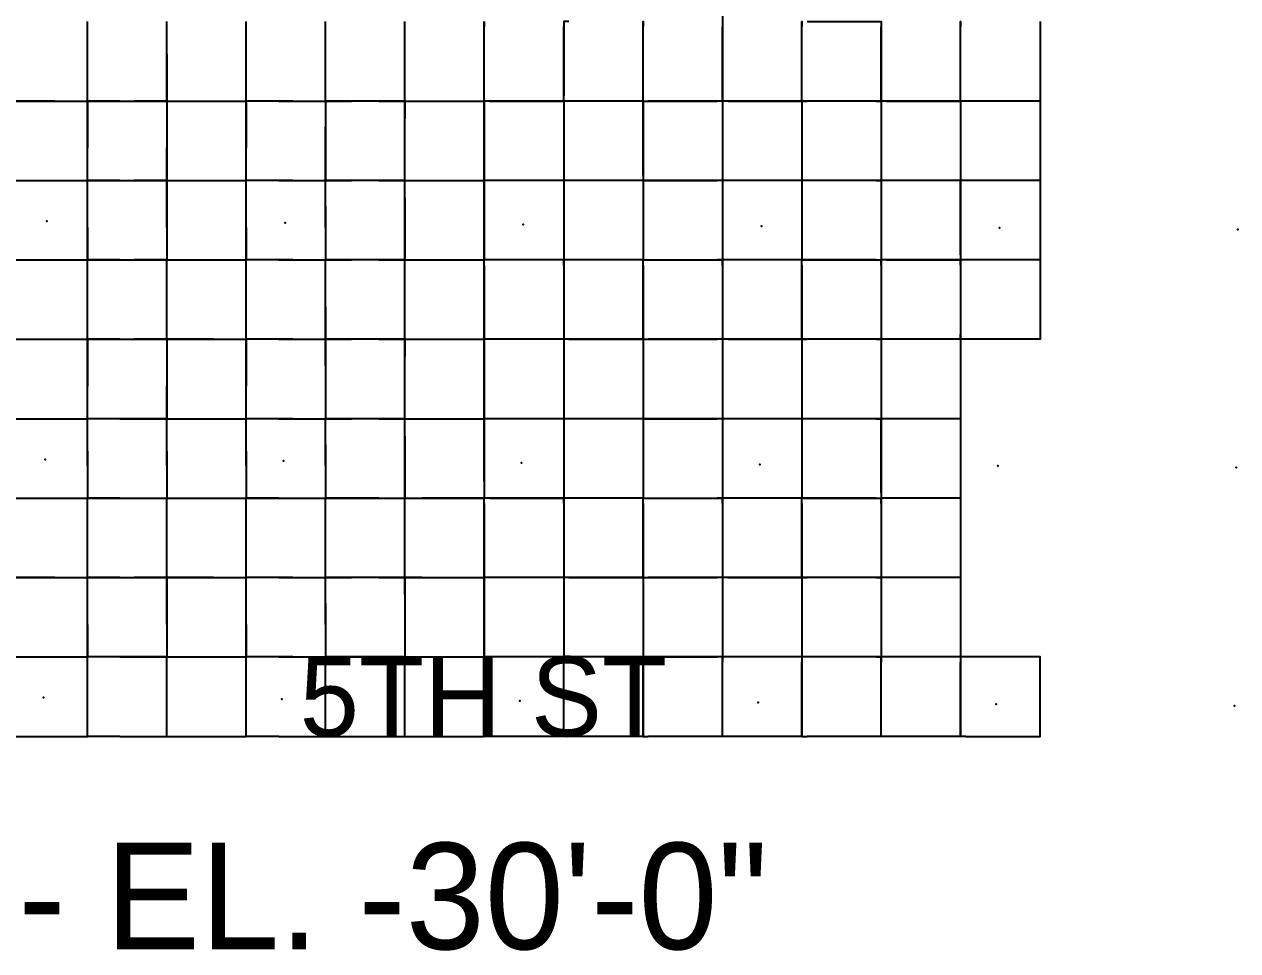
# Model space of a CAD drawing. Header units: metres. Extents: x 0 to 438, y -24 to 612.
# Drawn here: x 145.8 to 283.4, y -24.3 to 80.7 of the extents above; entities that cross this region are included whole.
import ezdxf

# ---------------------------------------------------------------- set-up
doc = ezdxf.new("R2010")
doc.units = ezdxf.units.M
for name, color, linetype in [('LAYER_01_CUT', 7, 'Continuous'), ('LAYER_04_GRID', 7, 'Continuous'), ('LAYER_05_LABELS', 7, 'Continuous')]:
    doc.layers.add(name, color=color, linetype=linetype)

msp = doc.modelspace()

# ---------------------------------------------------------------- linework, layer by layer
at = {"layer": 'LAYER_01_CUT'}
for points in [[(216.59, 90), (225, 90), (225, 81.59), (225, 81), (225, 72.59), (225, 72), (225, 63.59)], [(144, 27), (149.31, 27), (153, 27), (158.31, 27), (162, 27), (167.31, 27), (171, 27), (176.31, 27), (180, 27), (182.95, 27), (189, 27), (189, 29.95), (189, 36), (189, 38.95), (189, 45), (189, 47.95), (189, 54), (189, 56.95), (189, 63), (189, 65.95), (189, 72), (189, 74.95), (189, 81)], [(153, 77.31), (153, 81)], [(153, 75.69), (153, 81)], [(162, 77.31), (162, 81)], [(162, 75.69), (162, 81)], [(171, 77.31), (171, 81)], [(171, 75.69), (171, 81)], [(180, 75.69), (180, 81)], [(180, 78.05), (180, 81)], [(189, 79.04), (189, 81)], [(198, 73.96), (198, 81)], [(198, 81), (198, 80.41)], [(198, 72), (198, 80.41)], [(207.59, 81), (207, 81), (207, 72.59)], [(207, 81), (207, 80.41)], [(207, 72), (207, 80.41)], [(216, 72.59), (216, 81), (216, 80.41)], [(216, 72), (216, 80.41)], [(225, 81), (225, 80.41)], [(225, 72), (225, 80.41)], [(234, 72.59), (234, 81), (234, 80.41)], [(234, 72), (234, 80.41)], [(234.59, 81), (243, 81), (243, 72.59), (243, 72), (243, 63.59)], [(243, 81), (243, 80.41)], [(243, 72), (243, 80.41)], [(261, 81), (261, 72.59), (261, 72), (261, 63.59), (261, 63), (261, 54.59), (261, 54), (261, 45.59), (261, 45), (252.59, 45), (252, 45), (252, 36.59), (252, 36), (252, 27.59), (252, 27), (252, 18.59), (252, 18), (252, 9.59), (252, 9), (252, 0.59), (252, 0), (252, 8.41)], [(252, 72.59), (252, 81), (252, 80.41)], [(252, 72), (252, 80.41)], [(189, 72), (189, 79.04)], [(149.31, 72), (144, 72), (144, 77.31)], [(158.31, 36), (153, 36), (153, 41.31), (153, 45), (153, 50.31), (153, 54), (153, 59.31), (153, 63), (153, 68.31), (153, 72), (153, 77.31)], [(162, 77.31), (162, 72), (162, 75.69)], [(162, 59.31), (162, 54), (167.31, 54), (171, 54), (171, 59.31), (171, 63), (171, 68.31), (171, 72), (171, 77.31)], [(180, 72), (180, 78.05)], [(153, 72), (153, 75.69)], [(171, 72), (171, 75.69)], [(176.31, 72), (180, 72), (180, 75.69)], [(198.59, 36), (198, 36), (198, 37.96), (198, 45), (198, 46.96), (198, 54), (198, 55.96), (198, 63), (198, 64.96), (198, 72), (198, 73.96)], [(144, 72), (147.69, 72)], [(147.69, 72), (153, 72)], [(149.31, 72), (153, 72)], [(156.69, 72), (153, 72)], [(153, 72), (153, 66.69)], [(153, 72), (158.31, 72)], [(156.69, 72), (162, 72)], [(162, 72), (158.31, 72)], [(162, 72), (162, 68.31)], [(162, 72), (162, 66.69)], [(162, 72), (167.31, 72)], [(162, 72), (165.69, 72)], [(165.69, 72), (171, 72)], [(167.31, 72), (171, 72)], [(176.31, 72), (171, 72)], [(174.69, 72), (171, 72)], [(171, 72), (171, 66.69)], [(174.69, 72), (180, 72)], [(186.05, 72), (180, 72)], [(180, 72), (180, 66.69)], [(180, 72), (180, 69.05)], [(180, 72), (182.95, 72)], [(189, 72), (182.95, 72)], [(186.05, 72), (189, 72)], [(189, 72), (189, 70.04)], [(189, 72), (190.96, 72)], [(189, 72), (196.04, 72)], [(190.96, 72), (198, 72)], [(196.04, 72), (198, 72)], [(198.59, 72), (198, 72)], [(206.41, 72), (198, 72)], [(198, 72), (198, 71.41)], [(198.59, 72), (207, 72), (207, 63.59), (207, 63), (207, 54.59), (207, 54), (207, 45.59), (207, 45), (207, 36.59)], [(207, 72), (206.41, 72)], [(207, 72), (207, 72.59)], [(207.59, 72), (207, 72)], [(215.41, 72), (207, 72)], [(207, 72), (207, 71.41)], [(216, 72), (207.59, 72)], [(216, 72), (215.41, 72)], [(216, 72), (216, 72.59)], [(216, 63.59), (216, 72), (216, 71.41)], [(216, 72), (216.59, 72)], [(216, 72), (224.41, 72)], [(225, 72), (216.59, 72)], [(225, 72), (224.41, 72)], [(225.59, 72), (225, 72)], [(233.41, 72), (225, 72)], [(225, 72), (225, 71.41)], [(225.59, 72), (234, 72), (234, 63.59)], [(234, 72), (233.41, 72)], [(234, 72), (234, 72.59)], [(242.41, 72), (234, 72)], [(234, 72), (234, 71.41)], [(234, 72), (234.59, 72)], [(243, 72), (234.59, 72)], [(242.41, 72), (243, 72)], [(243.59, 72), (243, 72)], [(251.41, 72), (243, 72)], [(243, 72), (243, 71.41)], [(243.59, 72), (252, 72), (252, 63.59)], [(252, 72), (251.41, 72)], [(252, 72), (252, 72.59)], [(252.59, 72), (252, 72)], [(260.41, 72), (252, 72)], [(252, 72), (252, 71.41)], [(261, 72), (252.59, 72)], [(261, 72), (260.41, 72)], [(198, 71.41), (198, 63)], [(207, 71.41), (207, 63)], [(216, 71.41), (216, 63)], [(225, 71.41), (225, 63)], [(234, 71.41), (234, 63)], [(243, 71.41), (243, 63)], [(252, 71.41), (252, 63)], [(180, 66.69), (180, 63), (180, 69.05)], [(189, 63), (189, 70.04)], [(162, 68.31), (162, 63), (162, 66.69)], [(153, 63), (153, 66.69)], [(171, 63), (171, 66.69)], [(216, 63.59), (216, 63)], [(225, 63.59), (225, 63)], [(234, 63.59), (234, 63)], [(243, 63.59), (243, 63)], [(252, 63.59), (252, 63)], [(144, 63), (149.31, 63)], [(144, 63), (147.69, 63)], [(147.69, 63), (153, 63)], [(149.31, 63), (153, 63)], [(156.69, 63), (153, 63)], [(153, 57.69), (153, 63)], [(153, 63), (158.31, 63)], [(156.69, 63), (162, 63)], [(162, 63), (158.31, 63)], [(162, 57.69), (162, 63)], [(162, 63), (162, 59.31)], [(162, 63), (167.31, 63)], [(162, 63), (165.69, 63)], [(165.69, 63), (171, 63)], [(167.31, 63), (171, 63)], [(176.31, 63), (171, 63)], [(174.69, 63), (171, 63)], [(171, 57.69), (171, 63)], [(174.69, 63), (180, 63)], [(176.31, 63), (180, 63)], [(186.05, 63), (180, 63)], [(180, 57.69), (180, 63)], [(180, 60.05), (180, 63)], [(180, 63), (182.95, 63)], [(189, 63), (182.95, 63)], [(186.05, 63), (189, 63)], [(189, 61.04), (189, 63)], [(189, 63), (190.96, 63)], [(189, 63), (196.04, 63)], [(190.96, 63), (198, 63)], [(196.04, 63), (198, 63)], [(198.59, 63), (198, 63)], [(206.41, 63), (198, 63)], [(198, 63), (198, 62.41)], [(198, 62.41), (198, 54)], [(207, 63), (198.59, 63)], [(207, 63), (206.41, 63)], [(207.59, 63), (207, 63)], [(215.41, 63), (207, 63)], [(207, 63), (207, 62.41)], [(207, 62.41), (207, 54)], [(216, 63), (207.59, 63)], [(216, 63), (215.41, 63)], [(216.59, 63), (216, 63), (216, 54.59)], [(216, 63), (216, 62.41)], [(216, 63), (224.41, 63)], [(216, 62.41), (216, 54)], [(225, 63), (216.59, 63)], [(225, 63), (224.41, 63)], [(225.59, 63), (225, 63), (225, 54.59)], [(233.41, 63), (225, 63)], [(225, 63), (225, 62.41)], [(225, 62.41), (225, 54)], [(234, 63), (225.59, 63)], [(234, 63), (233.41, 63)], [(234.59, 63), (234, 63), (234, 54.59)], [(242.41, 63), (234, 63)], [(234, 63), (234, 62.41)], [(234, 62.41), (234, 54)], [(243, 63), (234.59, 63)], [(242.41, 63), (243, 63)], [(243.59, 63), (243, 63), (243, 54.59)], [(251.41, 63), (243, 63)], [(243, 63), (243, 62.41)], [(243, 62.41), (243, 54)], [(252, 63), (243.59, 63)], [(252, 63), (251.41, 63)], [(252, 54.59), (252, 63), (252, 62.41)], [(252.59, 63), (252, 63)], [(260.41, 63), (252, 63)], [(252, 62.41), (252, 54)], [(261, 63), (252.59, 63)], [(261, 63), (260.41, 63)], [(189, 61.04), (189, 54)], [(144, 59.31), (144, 54), (149.31, 54)], [(180, 60.05), (180, 54)], [(153, 57.69), (153, 54)], [(162, 57.69), (162, 54)], [(171, 57.69), (171, 54)], [(180, 57.69), (180, 54), (182.95, 54)], [(144, 54), (147.69, 54)], [(147.69, 54), (153, 54)], [(149.31, 54), (153, 54)], [(156.69, 54), (153, 54)], [(153, 48.69), (153, 54)], [(153, 54), (158.31, 54)], [(156.69, 54), (162, 54)], [(162, 54), (158.31, 54)], [(162, 50.31), (162, 54)], [(162, 48.69), (162, 54)], [(162, 54), (165.69, 54)], [(165.69, 54), (171, 54)], [(176.31, 54), (171, 54)], [(174.69, 54), (171, 54)], [(171, 50.31), (171, 54)], [(171, 48.69), (171, 54)], [(174.69, 54), (180, 54)], [(176.31, 54), (180, 54)], [(186.05, 54), (180, 54)], [(180, 48.69), (180, 54)], [(180, 51.05), (180, 54)], [(189, 54), (182.95, 54)], [(186.05, 54), (189, 54)], [(189, 52.04), (189, 54)], [(189, 54), (190.96, 54)], [(189, 54), (196.04, 54)], [(190.96, 54), (198, 54)], [(196.04, 54), (198, 54)], [(198.59, 54), (198, 54)], [(206.41, 54), (198, 54)], [(198, 53.41), (198, 54)], [(207, 54), (198.59, 54)], [(207, 54), (206.41, 54)], [(207.59, 54), (207, 54)], [(215.41, 54), (207, 54)], [(207, 53.41), (207, 54)], [(216, 45.59), (216, 54), (207.59, 54)], [(216, 54), (215.41, 54)], [(216, 54.59), (216, 54)], [(216, 53.41), (216, 54)], [(216, 54), (216.59, 54)], [(216, 54), (224.41, 54)], [(216.59, 54), (225, 54), (225, 45.59), (225, 45), (225, 36.59)], [(225, 54), (224.41, 54)], [(225, 54.59), (225, 54)], [(225.59, 54), (225, 54)], [(233.41, 54), (225, 54)], [(225, 53.41), (225, 54)], [(234, 45.59), (234, 54), (225.59, 54)], [(234, 54), (233.41, 54)], [(234, 54.59), (234, 54)], [(242.41, 54), (234, 54)], [(234, 53.41), (234, 54)], [(234, 54), (234.59, 54)], [(234.59, 54), (243, 54), (243, 45.59), (243, 45), (243, 36.59)], [(242.41, 54), (243, 54)], [(243, 54.59), (243, 54)], [(243.59, 54), (243, 54)], [(251.41, 54), (243, 54)], [(243, 53.41), (243, 54)], [(243.59, 54), (252, 54), (252, 45.59)], [(252, 54), (251.41, 54)], [(252, 54.59), (252, 54)], [(252.59, 54), (252, 54)], [(260.41, 54), (252, 54)], [(252, 53.41), (252, 54)], [(261, 54), (252.59, 54)], [(261, 54), (260.41, 54)], [(198, 53.41), (198, 45)], [(207, 53.41), (207, 45)], [(216, 53.41), (216, 45)], [(225, 53.41), (225, 45)], [(234, 53.41), (234, 45)], [(243, 53.41), (243, 45)], [(252, 53.41), (252, 45)], [(180, 48.69), (180, 45), (180, 51.05)], [(189, 45), (189, 52.04)], [(167.31, 45), (162, 45), (162, 50.31)], [(176.31, 36), (171, 36), (171, 41.31), (171, 45), (171, 50.31)], [(153, 45), (153, 48.69)], [(162, 45), (162, 48.69)], [(171, 45), (171, 48.69)], [(216, 45), (216, 45.59)], [(234, 45), (234, 45.59)], [(252, 45), (252, 45.59)], [(144, 45), (149.31, 45)], [(144, 45), (147.69, 45)], [(147.69, 45), (153, 45)], [(149.31, 45), (153, 45)], [(156.69, 45), (153, 45)], [(153, 45), (153, 39.69)], [(153, 45), (158.31, 45)], [(156.69, 45), (162, 45)], [(162, 45), (158.31, 45)], [(162, 45), (162, 41.31)], [(162, 45), (162, 39.69)], [(162, 45), (165.69, 45)], [(165.69, 45), (171, 45)], [(167.31, 45), (171, 45)], [(176.31, 45), (171, 45)], [(174.69, 45), (171, 45)], [(171, 45), (171, 39.69)], [(174.69, 45), (180, 45)], [(176.31, 45), (180, 45)], [(186.05, 45), (180, 45)], [(180, 42.05), (180, 45)], [(180, 45), (180, 39.69)], [(180, 45), (182.95, 45)], [(189, 45), (182.95, 45)], [(186.05, 45), (189, 45)], [(189, 45), (189, 43.04)], [(189, 45), (190.96, 45)], [(189, 45), (196.04, 45)], [(190.96, 45), (198, 45)], [(196.04, 45), (198, 45)], [(198.59, 45), (198, 45)], [(206.41, 45), (198, 45)], [(198, 45), (198, 44.41)], [(198, 44.41), (198, 36)], [(207, 45), (198.59, 45)], [(207, 45), (206.41, 45)], [(207.59, 45), (207, 45)], [(215.41, 45), (207, 45)], [(207, 45), (207, 44.41)], [(207, 44.41), (207, 36)], [(207.59, 45), (216, 45), (216, 36.59)], [(216, 45), (215.41, 45)], [(216, 45), (216, 44.41)], [(216, 45), (216.59, 45)], [(216, 45), (224.41, 45)], [(216, 44.41), (216, 36)], [(225, 45), (216.59, 45)], [(225, 45), (224.41, 45)], [(225.59, 45), (225, 45)], [(233.41, 45), (225, 45)], [(225, 45), (225, 44.41)], [(225, 44.41), (225, 36)], [(225.59, 45), (234, 45), (234, 36.59)], [(234, 45), (233.41, 45)], [(242.41, 45), (234, 45)], [(234, 45), (234, 44.41)], [(234, 45), (234.59, 45)], [(234, 44.41), (234, 36)], [(243, 45), (234.59, 45)], [(242.41, 45), (243, 45)], [(243.59, 45), (243, 45)], [(251.41, 45), (243, 45)], [(243, 45), (243, 44.41)], [(243, 44.41), (243, 36)], [(252, 45), (243.59, 45)], [(252, 45), (251.41, 45)], [(189, 36), (189, 43.04)], [(162, 41.31), (162, 36), (162, 39.69)], [(180, 42.05), (180, 36)], [(153, 36), (153, 39.69)], [(171, 36), (171, 39.69)], [(180, 39.69), (180, 36), (182.95, 36)], [(144, 36), (149.31, 36)], [(144, 36), (147.69, 36)], [(147.69, 36), (153, 36)], [(149.31, 36), (153, 36)], [(156.69, 36), (153, 36)], [(153, 32.31), (153, 36)], [(153, 30.69), (153, 36)], [(156.69, 36), (162, 36)], [(162, 36), (158.31, 36)], [(162, 32.31), (162, 36)], [(162, 30.69), (162, 36)], [(162, 36), (167.31, 36)], [(162, 36), (165.69, 36)], [(165.69, 36), (171, 36)], [(167.31, 36), (171, 36)], [(174.69, 36), (171, 36)], [(171, 32.31), (171, 36)], [(171, 30.69), (171, 36)], [(174.69, 36), (180, 36)], [(176.31, 36), (180, 36)], [(186.05, 36), (180, 36)], [(180, 30.69), (180, 36)], [(180, 33.05), (180, 36)], [(189, 36), (182.95, 36)], [(186.05, 36), (189, 36)], [(189, 34.04), (189, 36)], [(189, 36), (190.96, 36)], [(189, 36), (196.04, 36)], [(190.96, 36), (198, 36)], [(196.04, 36), (198, 36)], [(206.41, 36), (198, 36)], [(198, 28.96), (198, 36)], [(198, 36), (198, 35.41)], [(207, 36), (198.59, 36)], [(207, 36), (206.41, 36)], [(207, 36.59), (207, 36)], [(207.59, 36), (207, 36), (207, 27.59)], [(215.41, 36), (207, 36)], [(207, 36), (207, 35.41)], [(216, 36), (207.59, 36)], [(216, 36), (215.41, 36)], [(216, 36.59), (216, 36)], [(216.59, 36), (216, 36), (216, 27.59)], [(216, 36), (216, 35.41)], [(216, 36), (224.41, 36)], [(225, 36), (216.59, 36)], [(225, 36), (224.41, 36)], [(225, 36.59), (225, 36)], [(225.59, 36), (225, 36), (225, 27.59)], [(233.41, 36), (225, 36)], [(225, 36), (225, 35.41)], [(234, 36), (225.59, 36)], [(234, 36), (233.41, 36)], [(234, 36.59), (234, 36)], [(234.59, 36), (234, 36), (234, 27.59)], [(242.41, 36), (234, 36)], [(234, 36), (234, 35.41)], [(243, 36), (234.59, 36)], [(242.41, 36), (243, 36)], [(243, 36.59), (243, 36)], [(243, 27.59), (243, 36), (243, 35.41)], [(243.59, 36), (243, 36)], [(251.41, 36), (243, 36)], [(252, 36), (243.59, 36)], [(252, 36), (251.41, 36)], [(198, 35.41), (198, 27)], [(207, 35.41), (207, 27)], [(216, 35.41), (216, 27)], [(225, 35.41), (225, 27)], [(234, 35.41), (234, 27)], [(243, 35.41), (243, 27)], [(180, 33.05), (180, 27)], [(189, 34.04), (189, 27)], [(153, 32.31), (153, 27)], [(162, 32.31), (162, 27)], [(171, 32.31), (171, 27)], [(153, 30.69), (153, 27)], [(162, 30.69), (162, 27)], [(171, 30.69), (171, 27)], [(180, 30.69), (180, 27)], [(198, 28.96), (198, 27)], [(207, 27.59), (207, 27)], [(216, 27.59), (216, 27)], [(225, 27.59), (225, 27)], [(234, 27.59), (234, 27)], [(243, 27.59), (243, 27)], [(144, 27), (147.69, 27)], [(147.69, 27), (153, 27)], [(156.69, 27), (153, 27)], [(153, 23.31), (153, 27)], [(153, 21.69), (153, 27)], [(156.69, 27), (162, 27)], [(162, 23.31), (162, 27)], [(162, 21.69), (162, 27)], [(162, 27), (165.69, 27)], [(165.69, 27), (171, 27)], [(174.69, 27), (171, 27)], [(171, 23.31), (171, 27)], [(171, 21.69), (171, 27)], [(174.69, 27), (180, 27)], [(186.05, 27), (180, 27)], [(180, 21.69), (180, 27)], [(180, 24.05), (180, 27)], [(186.05, 27), (189, 27)], [(189, 20.95), (189, 27)], [(189, 25.04), (189, 27)], [(189, 27), (190.96, 27)], [(189, 27), (196.04, 27)], [(198.59, 9), (198, 9), (198, 10.96), (198, 18), (198, 19.96), (198, 27), (190.96, 27)], [(196.04, 27), (198, 27)], [(198.59, 27), (198, 27)], [(206.41, 27), (198, 27)], [(198, 26.41), (198, 27)], [(198, 26.41), (198, 18)], [(198.59, 27), (207, 27), (207, 18.59), (207, 18), (207, 9.59)], [(207, 27), (206.41, 27)], [(207.59, 27), (207, 27)], [(215.41, 27), (207, 27)], [(207, 26.41), (207, 27)], [(207, 26.41), (207, 18)], [(216, 18.59), (216, 27), (207.59, 27)], [(216, 27), (215.41, 27)], [(216, 26.41), (216, 27)], [(216, 27), (216.59, 27)], [(216, 27), (224.41, 27)], [(216, 26.41), (216, 18)], [(216.59, 27), (225, 27), (225, 18.59), (225, 18), (225, 9.59)], [(225, 27), (224.41, 27)], [(225.59, 27), (225, 27)], [(233.41, 27), (225, 27)], [(225, 26.41), (225, 27)], [(225, 26.41), (225, 18)], [(234, 18.59), (234, 27), (225.59, 27)], [(234, 27), (233.41, 27)], [(242.41, 27), (234, 27)], [(234, 26.41), (234, 27)], [(234, 27), (234.59, 27)], [(234, 26.41), (234, 18)], [(234.59, 27), (243, 27), (243, 18.59), (243, 18), (243, 9.59)], [(242.41, 27), (243, 27)], [(243.59, 27), (243, 27)], [(251.41, 27), (243, 27)], [(243, 26.41), (243, 27)], [(243, 26.41), (243, 18)], [(252, 27), (243.59, 27)], [(252, 27), (251.41, 27)], [(189, 18), (189, 25.04)], [(180, 18), (180, 24.05)], [(149.31, 18), (144, 18), (144, 23.31)], [(158.31, 9), (153, 9), (153, 14.31), (153, 18), (153, 23.31)], [(167.31, 18), (162, 18), (162, 23.31)], [(176.31, 9), (171, 9), (171, 14.31), (171, 18), (171, 23.31)], [(153, 18), (153, 21.69)], [(162, 18), (162, 21.69)], [(171, 18), (171, 21.69)], [(176.31, 18), (180, 18), (180, 21.69)], [(190.96, 18), (189, 18), (189, 20.95)], [(144, 18), (147.69, 18)], [(147.69, 18), (153, 18)], [(149.31, 18), (153, 18)], [(156.69, 18), (153, 18)], [(153, 12.69), (153, 18)], [(153, 18), (158.31, 18)], [(156.69, 18), (162, 18)], [(162, 18), (158.31, 18)], [(162, 12.69), (162, 18)], [(162, 18), (162, 14.31)], [(162, 18), (165.69, 18)], [(165.69, 18), (171, 18)], [(167.31, 18), (171, 18)], [(176.31, 18), (171, 18)], [(174.69, 18), (171, 18)], [(171, 12.69), (171, 18)], [(174.69, 18), (180, 18)], [(186.05, 18), (180, 18)], [(180, 12.69), (180, 18)], [(180, 15.05), (180, 18)], [(180, 18), (182.95, 18)], [(189, 18), (182.95, 18)], [(186.05, 18), (189, 18)], [(189, 16.04), (189, 18)], [(189, 18), (189, 11.95)], [(189, 18), (196.04, 18)], [(190.96, 18), (198, 18)], [(196.04, 18), (198, 18)], [(198.59, 18), (198, 18)], [(206.41, 18), (198, 18)], [(198, 18), (198, 17.41)], [(207, 18), (198.59, 18)], [(207, 18), (206.41, 18)], [(207.59, 18), (207, 18)], [(215.41, 18), (207, 18)], [(207, 18), (207, 17.41)], [(207.59, 18), (216, 18), (216, 9.59)], [(216, 18), (215.41, 18)], [(216, 18), (216, 18.59)], [(216, 18), (216, 17.41)], [(216, 18), (216.59, 18)], [(216, 18), (224.41, 18)], [(225, 18), (216.59, 18)], [(225, 18), (224.41, 18)], [(225.59, 18), (225, 18)], [(233.41, 18), (225, 18)], [(225, 18), (225, 17.41)], [(225.59, 18), (234, 18), (234, 9.59)], [(234, 18), (233.41, 18)], [(234, 18), (234, 18.59)], [(242.41, 18), (234, 18)], [(234, 18), (234, 17.41)], [(234, 18), (234.59, 18)], [(243, 18), (234.59, 18)], [(242.41, 18), (243, 18)], [(243.59, 18), (243, 18)], [(251.41, 18), (243, 18)], [(243, 18), (243, 17.41)], [(252, 18), (243.59, 18)], [(252, 18), (251.41, 18)], [(198, 17.41), (198, 9)], [(207, 17.41), (207, 9)], [(216, 17.41), (216, 9)], [(225, 17.41), (225, 9)], [(234, 17.41), (234, 9)], [(243, 17.41), (243, 9)], [(189, 16.04), (189, 9)], [(144, 14.31), (144, 9), (149.31, 9)], [(162, 14.31), (162, 9), (167.31, 9)], [(180, 15.05), (180, 9)], [(153, 12.69), (153, 9)], [(162, 12.69), (162, 9)], [(171, 12.69), (171, 9)], [(180, 12.69), (180, 9)], [(189, 11.95), (189, 9), (190.96, 9)], [(144, 9), (147.69, 9)], [(147.69, 9), (153, 9)], [(149.31, 9), (153, 9)], [(156.69, 9), (153, 9)], [(153, 5.31), (153, 9)], [(153, 3.69), (153, 9)], [(156.69, 9), (162, 9)], [(162, 9), (158.31, 9)], [(162, 5.31), (162, 9)], [(162, 3.69), (162, 9)], [(162, 9), (165.69, 9)], [(165.69, 9), (171, 9)], [(167.31, 9), (171, 9)], [(174.69, 9), (171, 9)], [(171, 5.31), (171, 9)], [(171, 3.69), (171, 9)], [(174.69, 9), (180, 9)], [(176.31, 9), (180, 9)], [(182.95, 9), (180, 9), (186.05, 9)], [(180, 3.69), (180, 9)], [(180, 6.05), (180, 9)], [(189, 9), (182.95, 9)], [(186.05, 9), (189, 9)], [(189, 2.95), (189, 9)], [(189, 7.04), (189, 9)], [(189, 9), (196.04, 9)], [(190.96, 9), (198, 9)], [(196.04, 9), (198, 9)], [(206.41, 9), (198, 9)], [(198, 1.96), (198, 9)], [(198, 9), (198, 8.41)], [(198, 0), (198, 8.41)], [(207, 9), (198.59, 9)], [(207, 9), (206.41, 9)], [(207, 9.59), (207, 9)], [(207.59, 0), (207, 0), (207, 0.59), (207, 9), (207, 8.41)], [(207.59, 9), (207, 9)], [(215.41, 9), (207, 9)], [(207, 0), (207, 8.41)], [(216, 9), (207.59, 9)], [(216, 9), (215.41, 9)], [(216, 9.59), (216, 9)], [(216.59, 9), (216, 9), (216, 0.59), (216, 0), (216, 8.41)], [(216, 9), (216, 8.41)], [(216, 9), (224.41, 9)], [(225, 9), (216.59, 9)], [(225, 9), (224.41, 9)], [(225, 9.59), (225, 9)], [(225.59, 0), (225, 0), (225, 0.59), (225, 9), (225, 8.41)], [(225.59, 9), (225, 9)], [(233.41, 9), (225, 9)], [(225, 0), (225, 8.41)], [(234, 9), (225.59, 9)], [(234, 9), (233.41, 9)], [(234, 9.59), (234, 9)], [(234.59, 9), (234, 9), (234, 0.59), (234, 0), (234, 8.41)], [(242.41, 9), (234, 9)], [(234, 9), (234, 8.41)], [(243, 9), (234.59, 9)], [(242.41, 9), (243, 9)], [(243, 9.59), (243, 9)], [(243.59, 0), (243, 0), (243, 0.59), (243, 9), (243, 8.41)], [(243.59, 9), (243, 9)], [(251.41, 9), (243, 9)], [(243, 0), (243, 8.41)], [(252, 9), (243.59, 9)], [(252, 9), (251.41, 9)], [(260.41, 9), (252, 9)], [(252, 9), (252, 8.41)], [(252.59, 0), (261, 0), (261, 0.59), (261, 9), (260.41, 9)], [(189, 0), (189, 7.04)], [(180, 0), (180, 6.05)], [(147.69, 0), (153, 0), (153, 5.31)], [(156.69, 0), (162, 0), (162, 5.31)], [(165.69, 0), (171, 0), (171, 5.31)], [(153, 0), (153, 3.69)], [(162, 0), (162, 3.69)], [(171, 0), (171, 3.69)], [(174.69, 0), (180, 0), (180, 3.69)], [(182.95, 0), (189, 0), (189, 2.95)], [(190.96, 0), (198, 0), (198, 1.96)], [(144, 0), (147.69, 0)], [(156.69, 0), (153, 0)], [(162, 0), (165.69, 0)], [(174.69, 0), (171, 0)], [(180, 0), (182.95, 0)], [(189, 0), (190.96, 0)], [(198.59, 0), (198, 0)], [(207, 0), (198.59, 0)], [(216, 0), (207.59, 0)], [(216, 0), (216.59, 0)], [(225, 0), (216.59, 0)], [(234, 0), (225.59, 0)], [(234, 0), (234.59, 0)], [(243, 0), (234.59, 0)], [(252, 0), (243.59, 0)], [(252.59, 0), (252, 0)]]:
    msp.add_lwpolyline(points, dxfattribs=at)
at = {"layer": 'LAYER_04_GRID'}
for p in [(148.42, 58.39), (175.42, 58.21), (202.42, 58.02), (229.42, 57.83), (256.41, 57.65), (283.41, 57.46), (148.23, 31.39), (175.23, 31.21), (202.23, 31.02), (229.23, 30.83), (256.23, 30.65), (283.23, 30.46), (148.04, 4.39), (175.04, 4.21), (202.04, 4.02), (229.04, 3.84), (256.04, 3.65), (283.04, 3.46)]:
    msp.add_point(p, dxfattribs=at)

# ---------------------------------------------------------------- texts
msp.add_text('LEVEL 3 / METRO -- EL. -30\'-0"', height=12.06, dxfattribs=at).set_placement((0, -24.12))
at = {"layer": 'LAYER_05_LABELS'}
msp.add_text('5TH ST', height=9.045, dxfattribs=at).set_placement((177.07, 0))

doc.saveas('drawing.dxf')
